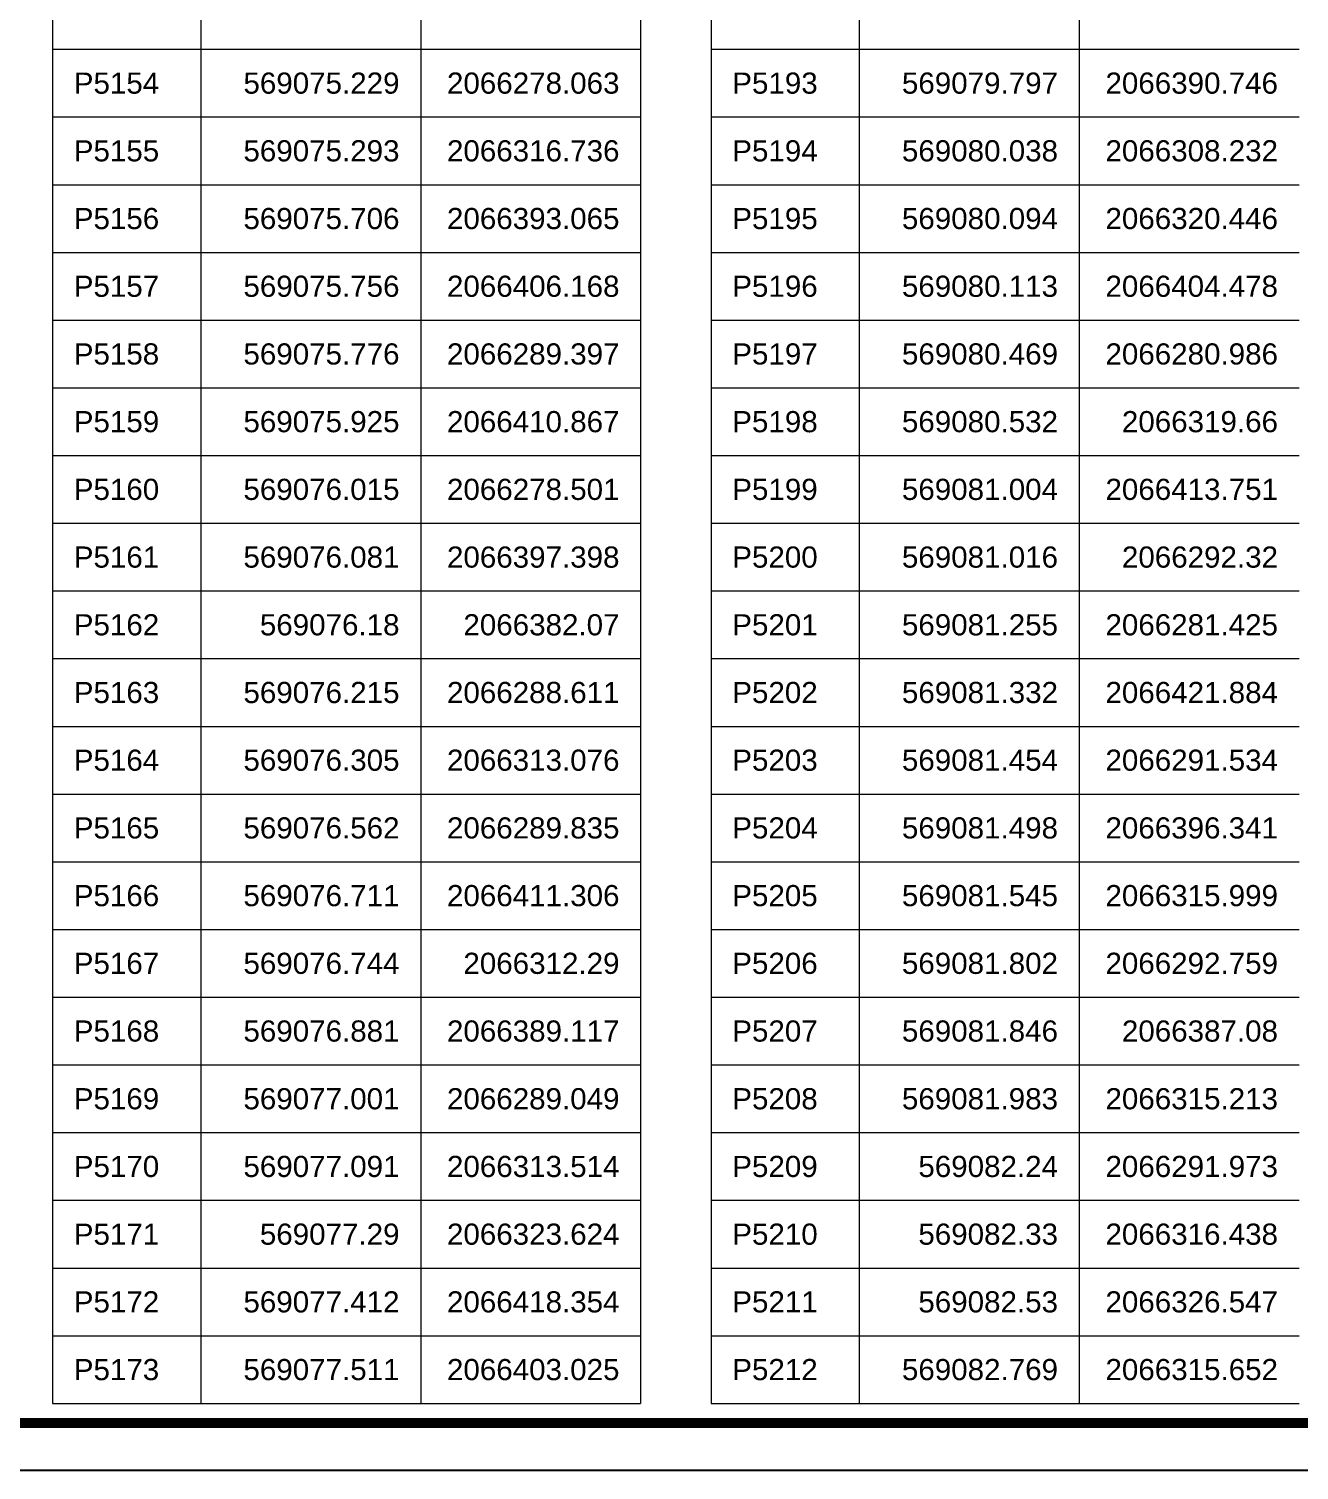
# Model space of a CAD drawing. Header units: millimetres. Extents: x 0 to 571985, y 0 to 2066666.
# Drawn here: x 569650.8 to 569664.01, y 2064729.97 to 2064744.96 of the extents above; entities that cross this region are included whole.
import ezdxf
from ezdxf.enums import TextEntityAlignment as Align

# ---------------------------------------------------------------- set-up
doc = ezdxf.new("R2010")
doc.units = ezdxf.units.MM
doc.linetypes.add('CENTER', pattern=[3, 1.5, -0.5, 0.5, -0.5])
for name, color, linetype, lineweight in [('A-KY HIEU', 34, 'Continuous', 20), ('E- RANH GIOI', 1, 'CENTER', 13), ('kata_net khung', 3, 'Continuous', 20), ('kata_text', 254, 'Continuous', 30)]:
    doc.layers.add(name, color=color, linetype=linetype, lineweight=lineweight)
doc.styles.add('kata_text', font='arial.ttf', dxfattribs={"width": 0.8})

# ---------------------------------------------------------------- blocks, each defined once
blk = doc.blocks.new('A$C33BC4D2A')
at = {"layer": 'A-KY HIEU', "color": 0, "const_width": 1.02}
blk.add_lwpolyline([(14.35, -292.1), (14.35, -4.9), (414.98, -4.9), (414.98, -292.1)], close=True, dxfattribs=at)
at = {"layer": 'Defpoints', "color": 125}
blk.add_lwpolyline([(0, -297), (420, -297), (420, 0), (0, 0)], close=True, dxfattribs=at)

msp = doc.modelspace()

# ---------------------------------------------------------------- linework, layer by layer
at = {"layer": 'kata_net khung'}
for p, q in [((569651.049, 2064758.827), (569651.049, 2064730.667)), ((569652.589, 2064758.827), (569652.589, 2064730.667)), ((569654.877, 2064758.827), (569654.877, 2064730.667)), ((569657.165, 2064758.827), (569657.165, 2064730.667)), ((569657.898, 2064758.827), (569657.898, 2064730.667)), ((569659.438, 2064758.827), (569659.438, 2064730.667)), ((569661.726, 2064758.827), (569661.726, 2064730.667)), ((569651.049, 2064744.747), (569657.165, 2064744.747)), ((569657.898, 2064744.747), (569664.014, 2064744.747)), ((569651.049, 2064744.043), (569657.165, 2064744.043)), ((569657.898, 2064744.043), (569664.014, 2064744.043)), ((569651.049, 2064743.339), (569657.165, 2064743.339)), ((569657.898, 2064743.339), (569664.014, 2064743.339)), ((569651.049, 2064742.635), (569657.165, 2064742.635)), ((569657.898, 2064742.635), (569664.014, 2064742.635)), ((569651.049, 2064741.931), (569657.165, 2064741.931)), ((569657.898, 2064741.931), (569664.014, 2064741.931)), ((569651.049, 2064741.227), (569657.165, 2064741.227)), ((569657.898, 2064741.227), (569664.014, 2064741.227)), ((569651.049, 2064740.523), (569657.165, 2064740.523)), ((569657.898, 2064740.523), (569664.014, 2064740.523)), ((569651.049, 2064739.819), (569657.165, 2064739.819)), ((569657.898, 2064739.819), (569664.014, 2064739.819)), ((569651.049, 2064739.115), (569657.165, 2064739.115)), ((569657.898, 2064739.115), (569664.014, 2064739.115)), ((569651.049, 2064738.411), (569657.165, 2064738.411)), ((569657.898, 2064738.411), (569664.014, 2064738.411)), ((569651.049, 2064737.707), (569657.165, 2064737.707)), ((569657.898, 2064737.707), (569664.014, 2064737.707)), ((569651.049, 2064737.003), (569657.165, 2064737.003)), ((569657.898, 2064737.003), (569664.014, 2064737.003)), ((569651.049, 2064736.299), (569657.165, 2064736.299)), ((569657.898, 2064736.299), (569664.014, 2064736.299)), ((569651.049, 2064735.595), (569657.165, 2064735.595)), ((569657.898, 2064735.595), (569664.014, 2064735.595)), ((569651.049, 2064734.891), (569657.165, 2064734.891)), ((569657.898, 2064734.891), (569664.014, 2064734.891)), ((569651.049, 2064734.187), (569657.165, 2064734.187)), ((569657.898, 2064734.187), (569664.014, 2064734.187)), ((569651.049, 2064733.483), (569657.165, 2064733.483)), ((569657.898, 2064733.483), (569664.014, 2064733.483)), ((569651.049, 2064732.779), (569657.165, 2064732.779)), ((569657.898, 2064732.779), (569664.014, 2064732.779)), ((569651.049, 2064732.075), (569657.165, 2064732.075)), ((569657.898, 2064732.075), (569664.014, 2064732.075)), ((569651.049, 2064731.371), (569657.165, 2064731.371)), ((569657.898, 2064731.371), (569664.014, 2064731.371)), ((569651.049, 2064730.667), (569657.165, 2064730.667)), ((569657.898, 2064730.667), (569664.014, 2064730.667))]:
    msp.add_line(p, q, dxfattribs=at)

# ---------------------------------------------------------------- block references
at = {"layer": 'E- RANH GIOI', "xscale": 0.1, "yscale": 0.1, "zscale": 0.1}
msp.add_blockref('A$C33BC4D2A', (569629.456, 2064759.673), dxfattribs=at)

# ---------------------------------------------------------------- texts
at = {"layer": 'kata_text', "style": 'kata_text'}
for s, p in [('P5154', (569651.269, 2064744.395)), ('P5193', (569658.118, 2064744.395)), ('P5155', (569651.269, 2064743.691)), ('P5194', (569658.118, 2064743.691)), ('P5156', (569651.269, 2064742.987)), ('P5195', (569658.118, 2064742.987)), ('P5157', (569651.269, 2064742.283)), ('P5196', (569658.118, 2064742.283)), ('P5158', (569651.269, 2064741.579)), ('P5197', (569658.118, 2064741.579)), ('P5159', (569651.269, 2064740.875)), ('P5198', (569658.118, 2064740.875)), ('P5160', (569651.269, 2064740.171)), ('P5199', (569658.118, 2064740.171)), ('P5161', (569651.269, 2064739.467)), ('P5200', (569658.118, 2064739.467)), ('P5162', (569651.269, 2064738.763)), ('P5201', (569658.118, 2064738.763)), ('P5163', (569651.269, 2064738.059)), ('P5202', (569658.118, 2064738.059)), ('P5164', (569651.269, 2064737.355)), ('P5203', (569658.118, 2064737.355)), ('P5165', (569651.269, 2064736.651)), ('P5204', (569658.118, 2064736.651)), ('P5166', (569651.269, 2064735.947)), ('P5205', (569658.118, 2064735.947)), ('P5167', (569651.269, 2064735.243)), ('P5206', (569658.118, 2064735.243)), ('P5168', (569651.269, 2064734.539)), ('P5207', (569658.118, 2064734.539)), ('P5169', (569651.269, 2064733.835)), ('P5208', (569658.118, 2064733.835)), ('P5170', (569651.269, 2064733.131)), ('P5209', (569658.118, 2064733.131)), ('P5171', (569651.269, 2064732.427)), ('P5210', (569658.118, 2064732.427)), ('P5172', (569651.269, 2064731.723)), ('P5211', (569658.118, 2064731.723)), ('P5173', (569651.269, 2064731.019)), ('P5212', (569658.118, 2064731.019))]:
    msp.add_text(s, height=0.22, dxfattribs=at).set_placement(p, align=Align.MIDDLE_LEFT)
for s, p in [('569075.229', (569654.657, 2064744.395)), ('2066278.063', (569656.945, 2064744.395)), ('569079.797', (569661.506, 2064744.395)), ('2066390.746', (569663.794, 2064744.395)), ('569075.293', (569654.657, 2064743.691)), ('2066316.736', (569656.945, 2064743.691)), ('569080.038', (569661.506, 2064743.691)), ('2066308.232', (569663.794, 2064743.691)), ('569075.706', (569654.657, 2064742.987)), ('2066393.065', (569656.945, 2064742.987)), ('569080.094', (569661.506, 2064742.987)), ('2066320.446', (569663.794, 2064742.987)), ('569075.756', (569654.657, 2064742.283)), ('2066406.168', (569656.945, 2064742.283)), ('569080.113', (569661.506, 2064742.283)), ('2066404.478', (569663.794, 2064742.283)), ('569075.776', (569654.657, 2064741.579)), ('2066289.397', (569656.945, 2064741.579)), ('569080.469', (569661.506, 2064741.579)), ('2066280.986', (569663.794, 2064741.579)), ('569075.925', (569654.657, 2064740.875)), ('2066410.867', (569656.945, 2064740.875)), ('569080.532', (569661.506, 2064740.875)), ('2066319.66', (569663.794, 2064740.875)), ('569076.015', (569654.657, 2064740.171)), ('2066278.501', (569656.945, 2064740.171)), ('569081.004', (569661.506, 2064740.171)), ('2066413.751', (569663.794, 2064740.171)), ('569076.081', (569654.657, 2064739.467)), ('2066397.398', (569656.945, 2064739.467)), ('569081.016', (569661.506, 2064739.467)), ('2066292.32', (569663.794, 2064739.467)), ('569076.18', (569654.657, 2064738.763)), ('2066382.07', (569656.945, 2064738.763)), ('569081.255', (569661.506, 2064738.763)), ('2066281.425', (569663.794, 2064738.763)), ('569076.215', (569654.657, 2064738.059)), ('2066288.611', (569656.945, 2064738.059)), ('569081.332', (569661.506, 2064738.059)), ('2066421.884', (569663.794, 2064738.059)), ('569076.305', (569654.657, 2064737.355)), ('2066313.076', (569656.945, 2064737.355)), ('569081.454', (569661.506, 2064737.355)), ('2066291.534', (569663.794, 2064737.355)), ('569076.562', (569654.657, 2064736.651)), ('2066289.835', (569656.945, 2064736.651)), ('569081.498', (569661.506, 2064736.651)), ('2066396.341', (569663.794, 2064736.651)), ('569076.711', (569654.657, 2064735.947)), ('2066411.306', (569656.945, 2064735.947)), ('569081.545', (569661.506, 2064735.947)), ('2066315.999', (569663.794, 2064735.947)), ('569076.744', (569654.657, 2064735.243)), ('2066312.29', (569656.945, 2064735.243)), ('569081.802', (569661.506, 2064735.243)), ('2066292.759', (569663.794, 2064735.243)), ('569076.881', (569654.657, 2064734.539)), ('2066389.117', (569656.945, 2064734.539)), ('569081.846', (569661.506, 2064734.539)), ('2066387.08', (569663.794, 2064734.539)), ('569077.001', (569654.657, 2064733.835)), ('2066289.049', (569656.945, 2064733.835)), ('569081.983', (569661.506, 2064733.835)), ('2066315.213', (569663.794, 2064733.835)), ('569077.091', (569654.657, 2064733.131)), ('2066313.514', (569656.945, 2064733.131)), ('569082.24', (569661.506, 2064733.131)), ('2066291.973', (569663.794, 2064733.131)), ('569077.29', (569654.657, 2064732.427)), ('2066323.624', (569656.945, 2064732.427)), ('569082.33', (569661.506, 2064732.427)), ('2066316.438', (569663.794, 2064732.427)), ('569077.412', (569654.657, 2064731.723)), ('2066418.354', (569656.945, 2064731.723)), ('569082.53', (569661.506, 2064731.723)), ('2066326.547', (569663.794, 2064731.723)), ('569077.511', (569654.657, 2064731.019)), ('2066403.025', (569656.945, 2064731.019)), ('569082.769', (569661.506, 2064731.019)), ('2066315.652', (569663.794, 2064731.019))]:
    msp.add_text(s, height=0.22, dxfattribs=at).set_placement(p, align=Align.MIDDLE_RIGHT)

doc.saveas('drawing.dxf')
